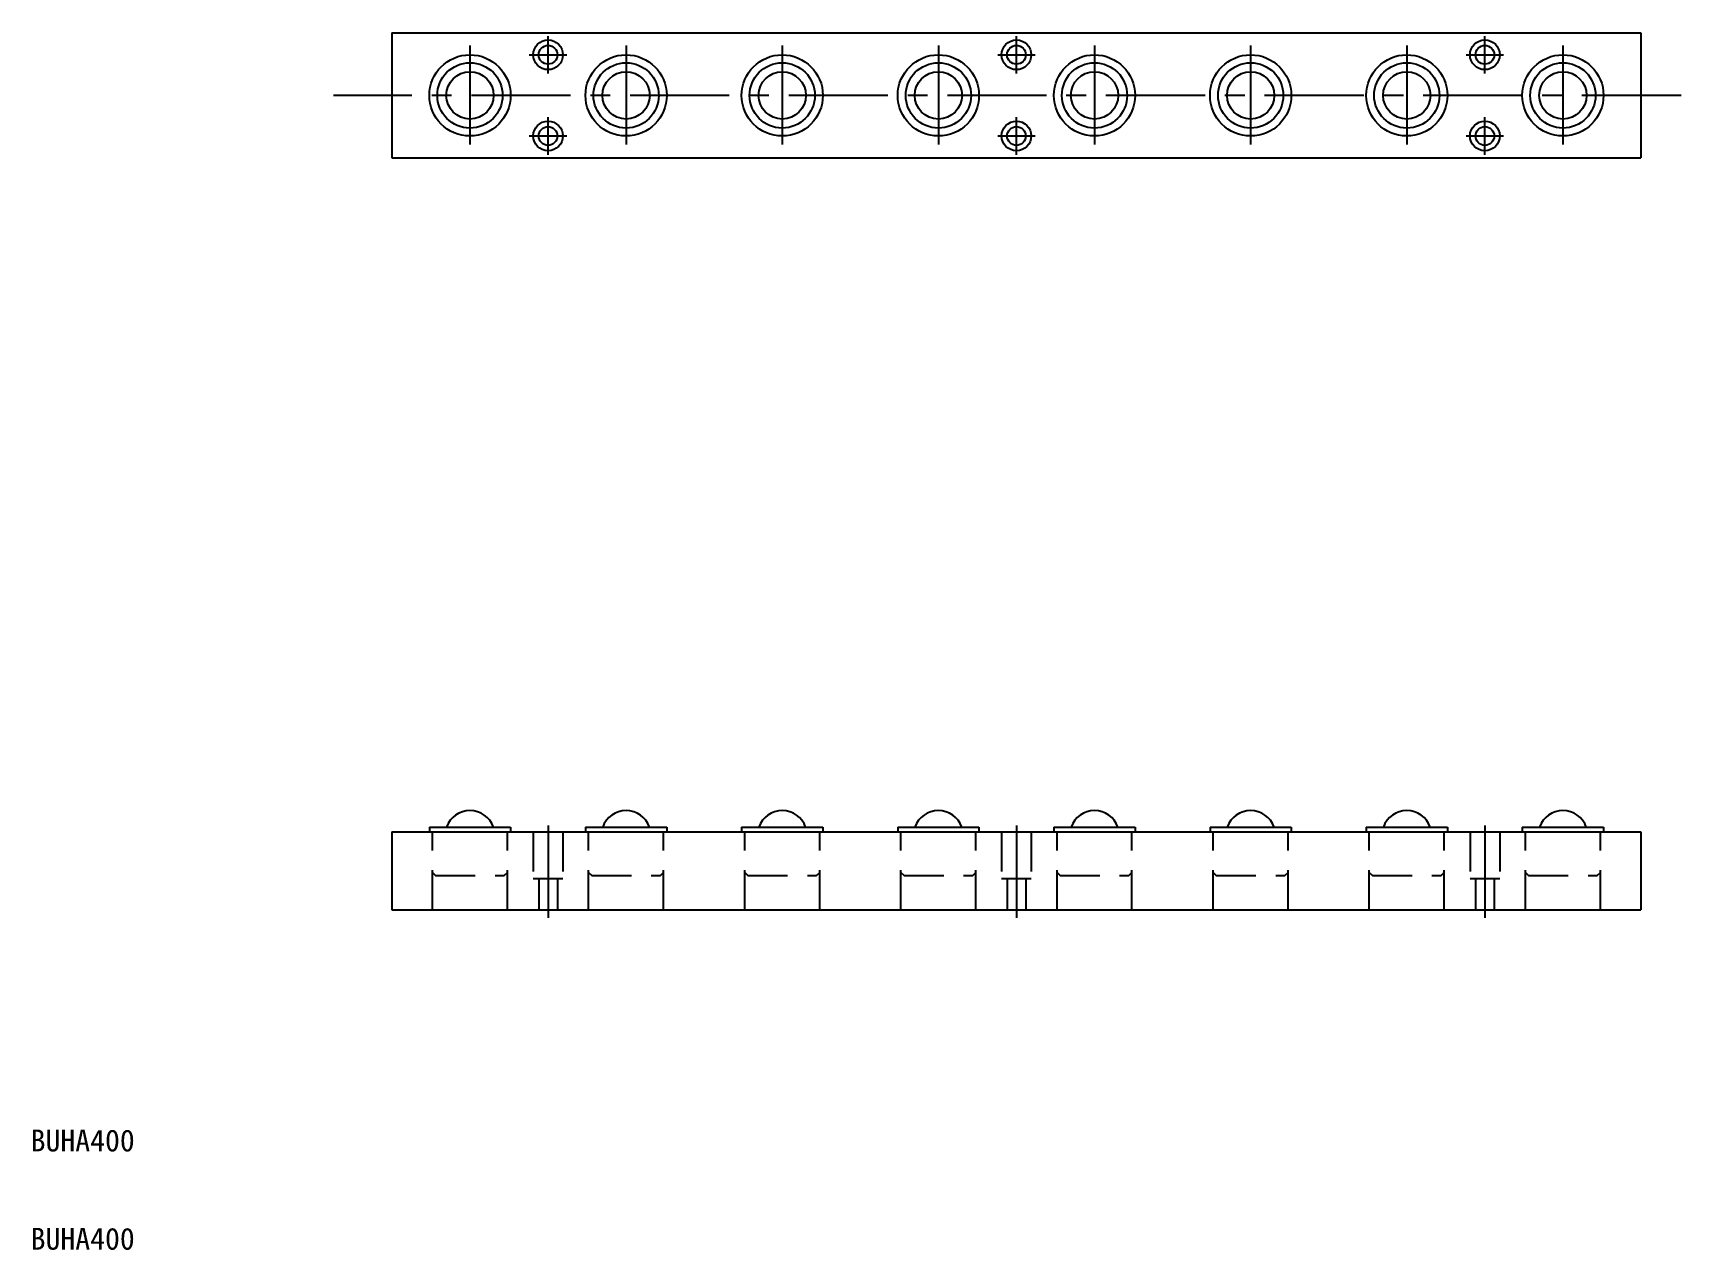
# Model space of a CAD drawing. Extents: x 19 to 547, y -282 to 108.
import ezdxf

# ---------------------------------------------------------------- set-up
doc = ezdxf.new("R2010")
doc.units = 0
doc.linetypes.add('CENTER', pattern=[50.8, 31.75, -6.35, 6.35, -6.35])
doc.linetypes.add('DASHED', pattern=[19.05, 12.7, -6.35])
doc.layers.get('0').update_dxf_attribs({"linetype": 'CONTINUOUS'})
doc.layers.add('CENTER', color=1, linetype='CENTER')

msp = doc.modelspace()

# ---------------------------------------------------------------- linework, layer by layer
at = {"color": 7, "linetype": 'CONTINUOUS'}
for p, q in [((134.39, 108.04), (134.39, 68.04)), ((134.39, 108.04), (534.39, 108.04)), ((534.39, 108.04), (534.39, 68.04)), ((134.39, 68.04), (534.39, 68.04)), ((146.39, -146.34), (172.39, -146.34)), ((146.39, -146.34), (146.39, -147.84)), ((172.39, -146.34), (172.39, -147.84)), ((196.39, -146.34), (222.39, -146.34)), ((196.39, -146.34), (196.39, -147.84)), ((222.39, -146.34), (222.39, -147.84)), ((246.39, -146.34), (272.39, -146.34)), ((246.39, -146.34), (246.39, -147.84)), ((272.39, -146.34), (272.39, -147.84)), ((296.39, -146.34), (322.39, -146.34)), ((296.39, -146.34), (296.39, -147.84)), ((322.39, -146.34), (322.39, -147.84)), ((346.39, -146.34), (372.39, -146.34)), ((346.39, -146.34), (346.39, -147.84)), ((372.39, -146.34), (372.39, -147.84)), ((396.39, -146.34), (422.39, -146.34)), ((396.39, -146.34), (396.39, -147.84)), ((422.39, -146.34), (422.39, -147.84)), ((446.39, -146.34), (472.39, -146.34)), ((446.39, -146.34), (446.39, -147.84)), ((472.39, -146.34), (472.39, -147.84)), ((496.39, -146.34), (522.39, -146.34)), ((496.39, -146.34), (496.39, -147.84)), ((522.39, -146.34), (522.39, -147.84)), ((134.39, -147.84), (534.39, -147.84)), ((134.39, -147.84), (134.39, -172.84)), ((534.39, -147.84), (534.39, -172.84)), ((134.39, -172.84), (534.39, -172.84))]:
    msp.add_line(p, q, dxfattribs=at)
at = {"color": 3, "linetype": 'DASHED'}
for p, q in [((147.39, -172.84), (147.39, -147.84)), ((171.39, -172.84), (171.39, -147.84)), ((179.64, -147.84), (179.64, -162.84)), ((189.14, -147.84), (189.14, -162.84)), ((197.39, -172.84), (197.39, -147.84)), ((221.39, -172.84), (221.39, -147.84)), ((247.39, -172.84), (247.39, -147.84)), ((271.39, -172.84), (271.39, -147.84)), ((297.39, -172.84), (297.39, -147.84)), ((321.39, -172.84), (321.39, -147.84)), ((329.64, -147.84), (329.64, -162.84)), ((339.14, -147.84), (339.14, -162.84)), ((347.39, -172.84), (347.39, -147.84)), ((371.39, -172.84), (371.39, -147.84)), ((397.39, -172.84), (397.39, -147.84)), ((421.39, -172.84), (421.39, -147.84)), ((447.39, -172.84), (447.39, -147.84)), ((471.39, -172.84), (471.39, -147.84)), ((479.64, -147.84), (479.64, -162.84)), ((489.14, -147.84), (489.14, -162.84)), ((497.39, -172.84), (497.39, -147.84)), ((521.39, -172.84), (521.39, -147.84)), ((147.39, -160.84), (148.39, -161.84)), ((148.39, -161.84), (170.39, -161.84)), ((170.39, -161.84), (171.39, -160.84)), ((179.64, -162.84), (189.14, -162.84)), ((181.39, -162.84), (181.39, -172.84)), ((187.39, -162.84), (187.39, -172.84)), ((197.39, -160.84), (198.39, -161.84)), ((198.39, -161.84), (220.39, -161.84)), ((220.39, -161.84), (221.39, -160.84)), ((247.39, -160.84), (248.39, -161.84)), ((248.39, -161.84), (270.39, -161.84)), ((270.39, -161.84), (271.39, -160.84)), ((297.39, -160.84), (298.39, -161.84)), ((298.39, -161.84), (320.39, -161.84)), ((320.39, -161.84), (321.39, -160.84)), ((329.64, -162.84), (339.14, -162.84)), ((331.39, -162.84), (331.39, -172.84)), ((337.39, -162.84), (337.39, -172.84)), ((347.39, -160.84), (348.39, -161.84)), ((348.39, -161.84), (370.39, -161.84)), ((370.39, -161.84), (371.39, -160.84)), ((397.39, -160.84), (398.39, -161.84)), ((398.39, -161.84), (420.39, -161.84)), ((420.39, -161.84), (421.39, -160.84)), ((447.39, -160.84), (448.39, -161.84)), ((448.39, -161.84), (470.39, -161.84)), ((470.39, -161.84), (471.39, -160.84)), ((479.64, -162.84), (489.14, -162.84)), ((481.39, -162.84), (481.39, -172.84)), ((487.39, -162.84), (487.39, -172.84)), ((497.39, -160.84), (498.39, -161.84)), ((498.39, -161.84), (520.39, -161.84)), ((520.39, -161.84), (521.39, -160.84))]:
    msp.add_line(p, q, dxfattribs=at)
at = {"color": 7, "linetype": 'CONTINUOUS'}
for centre, radius in [((184.39, 101.04), 4.75), ((334.39, 101.04), 4.75), ((484.39, 101.04), 4.75), ((159.39, 88.04), 13), ((184.39, 101.04), 3), ((209.39, 88.04), 13), ((259.39, 88.04), 13), ((309.39, 88.04), 13), ((334.39, 101.04), 3), ((359.39, 88.04), 13), ((409.39, 88.04), 13), ((459.39, 88.04), 13), ((484.39, 101.04), 3), ((509.39, 88.04), 13), ((159.39, 88.04), 10.45), ((159.39, 88.04), 7.57), ((209.39, 88.04), 10.45), ((209.39, 88.04), 7.57), ((259.39, 88.04), 10.45), ((259.39, 88.04), 7.57), ((309.39, 88.04), 10.45), ((309.39, 88.04), 7.57), ((359.39, 88.04), 10.45), ((359.39, 88.04), 7.57), ((409.39, 88.04), 10.45), ((409.39, 88.04), 7.57), ((459.39, 88.04), 10.45), ((459.39, 88.04), 7.57), ((509.39, 88.04), 10.45), ((509.39, 88.04), 7.57), ((184.39, 75.04), 4.75), ((334.39, 75.04), 4.75), ((484.39, 75.04), 4.75), ((184.39, 75.04), 3), ((334.39, 75.04), 3), ((484.39, 75.04), 3)]:
    msp.add_circle(centre, radius, dxfattribs=at)
for centre in [(159.39, -148.97), (209.39, -148.97), (259.39, -148.97), (309.39, -148.97), (359.39, -148.97), (409.39, -148.97), (459.39, -148.97), (509.39, -148.97)]:
    msp.add_arc(centre, 7.94, 19.4074, 160.5926, dxfattribs=at)
at = {"layer": 'CENTER', "color": 1, "linetype": 'CENTER'}
for p, q in [((184.39, 95.04), (184.39, 107.04)), ((334.39, 95.04), (334.39, 107.04)), ((484.39, 95.04), (484.39, 107.04)), ((159.39, 104.04), (159.39, 72.04)), ((178.39, 101.04), (190.39, 101.04)), ((209.39, 104.04), (209.39, 72.04)), ((259.39, 104.04), (259.39, 72.04)), ((309.39, 104.04), (309.39, 72.04)), ((328.39, 101.04), (340.39, 101.04)), ((359.39, 104.04), (359.39, 72.04)), ((409.39, 104.04), (409.39, 72.04)), ((459.39, 104.04), (459.39, 72.04)), ((478.39, 101.04), (490.39, 101.04)), ((509.39, 104.04), (509.39, 72.04)), ((547.21, 88.04), (115.74, 88.04)), ((184.39, 69.04), (184.39, 81.04)), ((334.39, 69.04), (334.39, 81.04)), ((484.39, 69.04), (484.39, 81.04)), ((178.39, 75.04), (190.39, 75.04)), ((328.39, 75.04), (340.39, 75.04)), ((478.39, 75.04), (490.39, 75.04)), ((184.39, -145.79), (184.39, -175.4)), ((334.39, -145.79), (334.39, -175.4)), ((484.39, -145.79), (484.39, -175.4))]:
    msp.add_line(p, q, dxfattribs=at)

# ---------------------------------------------------------------- texts
at = {"color": 7, "linetype": 'CONTINUOUS'}
for p in [(18.71, -250.23), (18.71, -281.71)]:
    msp.add_text('BUHA400', height=7, dxfattribs=at).set_placement(p)

doc.saveas('drawing.dxf')
